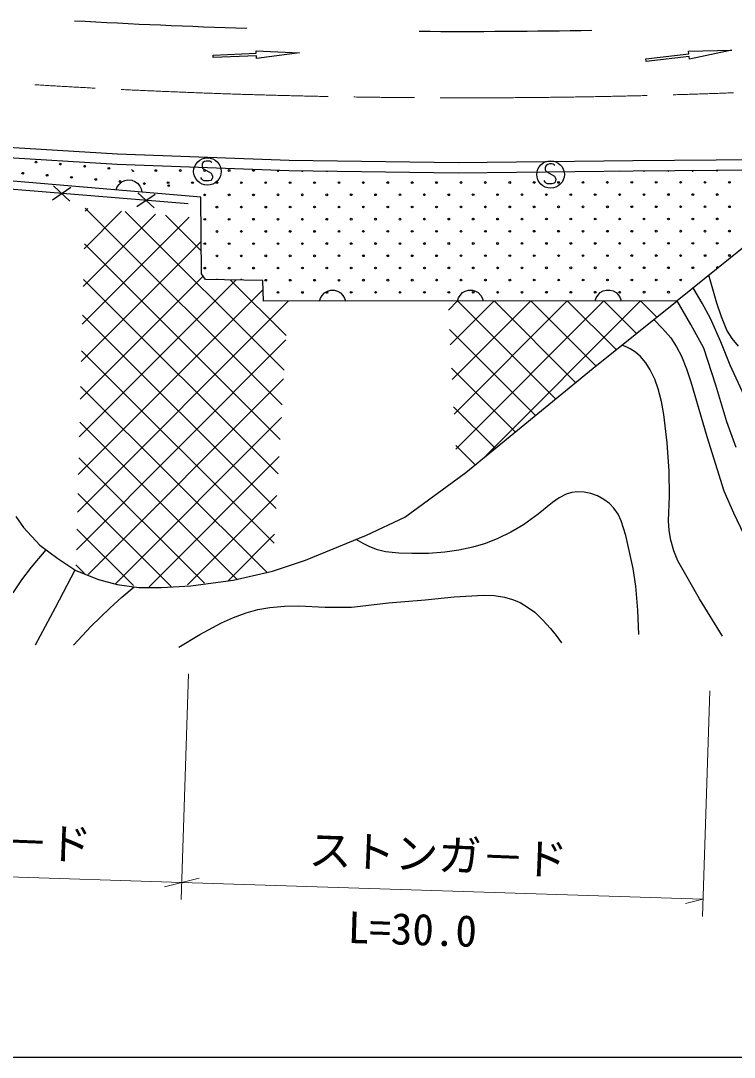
# Model space of a CAD drawing. Units: millimetres, scale not verified. Extents: x 40000 to 680000, y 20000 to 380000.
# Drawn here: x 303490 to 344837, y 205000 to 265083 of the extents above; entities that cross this region are included whole.
import ezdxf
from ezdxf.enums import TextEntityAlignment as Align

# ---------------------------------------------------------------- set-up
doc = ezdxf.new("R2010")
doc.units = ezdxf.units.MM
doc.header["$LTSCALE"] = 1000
doc.linetypes.add('CHAIN', pattern=[18.5, 12, -1.5, 3.5, -1.5])
for name, color, linetype, lineweight in [('M-BGD', 7, 'Continuous', 25), ('M-BMK', 2, 'CHAIN', 13), ('M-STR-HTXT', 7, 'Continuous', 13), ('M-STR-STRC', 7, 'Continuous', 25), ('M-TTL-BAND', 7, 'Continuous', 25)]:
    doc.layers.add(name, color=color, linetype=linetype, lineweight=lineweight)
doc.styles.add('ＭＳ ゴシック', font='')
doc.styles.get('ＭＳ ゴシック').set_extended_font_data('MS Gothic')

msp = doc.modelspace()

# ---------------------------------------------------------------- linework, layer by layer
at = {"layer": 'M-BGD'}
for p, q in [((299023, 257982), (309102, 257371)), ((298978, 257384), (309073, 256772)), ((309102, 257371), (319037, 257006)), ((313928, 254865), (288915, 256994)), ((309073, 256772), (319021, 256406)), ((313998, 256774), (313994, 256682)), ((313994, 256682), (313998, 256622)), ((314050, 256862), (313998, 256774)), ((313998, 256622), (314030, 256542)), ((314138, 256922), (314050, 256862)), ((314242, 256950), (314138, 256922)), ((314366, 256950), (314242, 256950)), ((314450, 256934), (314366, 256950)), ((314510, 256906), (314450, 256934)), ((314554, 256858), (314510, 256906)), ((319037, 257006), (328831, 256860)), ((328831, 256860), (338968, 256983)), ((333887, 256604), (333883, 256512)), ((333939, 256692), (333887, 256604)), ((334027, 256752), (333939, 256692)), ((334131, 256780), (334027, 256752)), ((334255, 256780), (334131, 256780)), ((334339, 256764), (334255, 256780)), ((334399, 256736), (334339, 256764)), ((334443, 256688), (334399, 256736)), ((338968, 256983), (348793, 257071)), ((313189, 254472), (288767, 256463)), ((313982, 255902), (313926, 255994)), ((314030, 256542), (314086, 256498)), ((314086, 256498), (314522, 256246)), ((314522, 256246), (314570, 256174)), ((314594, 255978), (314566, 255902)), ((314570, 256174), (314602, 256074)), ((314602, 256074), (314594, 255978)), ((319021, 256406), (328831, 256260)), ((328831, 256260), (338974, 256383)), ((333883, 256512), (333887, 256452)), ((333887, 256452), (333919, 256372)), ((333919, 256372), (333975, 256328)), ((333975, 256328), (334411, 256076)), ((334411, 256076), (334459, 256004)), ((334459, 256004), (334491, 255904)), ((338974, 256383), (348798, 256471)), ((305332, 254709), (306394, 255430)), ((306328, 254628), (305397, 255511)), ((309012, 255283), (309086, 255450)), ((309086, 255450), (309188, 255588)), ((309188, 255588), (309344, 255741)), ((309344, 255741), (309516, 255816)), ((309516, 255816), (309697, 255854)), ((309697, 255854), (309928, 255834)), ((309928, 255834), (310099, 255767)), ((310099, 255767), (310256, 255663)), ((310256, 255663), (310388, 255486)), ((310388, 255486), (310465, 255333)), ((314046, 255842), (313982, 255902)), ((314122, 255806), (314046, 255842)), ((314202, 255794), (314122, 255806)), ((314386, 255794), (314202, 255794)), ((314510, 255830), (314386, 255794)), ((314566, 255902), (314510, 255830)), ((333871, 255732), (333815, 255824)), ((333935, 255672), (333871, 255732)), ((334011, 255636), (333935, 255672)), ((334091, 255624), (334011, 255636)), ((334275, 255624), (334091, 255624)), ((334399, 255660), (334275, 255624)), ((334455, 255732), (334399, 255660)), ((334483, 255808), (334455, 255732)), ((334491, 255904), (334483, 255808)), ((310216, 254311), (311278, 255032)), ((311213, 254230), (310282, 255113)), ((310465, 255333), (310507, 255156)), ((313962, 250407), (313928, 254865)), ((307387, 254204), (307225, 254041)), ((318637, 242820), (307230, 254211)), ((313241, 253697), (307055, 247502)), ((311290, 253866), (307111, 249682)), ((309338, 254035), (307168, 251861)), ((318752, 244825), (309548, 254017)), ((313952, 251739), (311872, 253815)), ((346092, 252525), (341525, 248849)), ((313948, 252282), (306998, 245322)), ((318521, 240816), (307176, 252146)), ((315965, 250057), (306884, 240962)), ((314063, 250274), (306941, 243142)), ((318406, 238812), (307122, 250080)), ((314204, 250089), (313962, 250407)), ((317518, 250028), (314204, 250089)), ((318868, 246829), (315630, 250063)), ((317564, 248833), (317518, 250028)), ((343596, 249523), (343371, 250335)), ((317538, 249509), (306827, 238783)), ((321100, 249319), (321265, 249409)), ((321265, 249409), (321441, 249462)), ((321441, 249462), (321674, 249462)), ((321674, 249462), (321850, 249409)), ((321850, 249409), (322015, 249319)), ((329087, 249324), (329252, 249415)), ((329252, 249415), (329428, 249467)), ((329428, 249467), (329661, 249467)), ((329661, 249467), (329837, 249415)), ((329837, 249415), (330002, 249325)), ((337074, 249330), (337239, 249420)), ((337239, 249420), (337415, 249473)), ((337415, 249473), (337648, 249473)), ((337648, 249473), (337824, 249421)), ((337824, 249421), (337989, 249331)), ((342973, 248717), (342459, 249601)), ((343834, 248720), (343596, 249523)), ((318984, 248834), (306770, 236603)), ((341525, 248849), (317564, 248833)), ((320808, 248835), (320868, 249007)), ((320868, 249007), (320957, 249154)), ((320957, 249154), (321100, 249319)), ((322015, 249319), (322161, 249155)), ((322161, 249155), (322251, 249008)), ((322251, 249008), (322308, 248836)), ((328797, 248841), (328269, 248312)), ((330919, 248842), (328379, 246298)), ((333040, 248843), (328488, 244285)), ((335161, 248845), (328597, 242272)), ((337283, 248846), (328706, 240258)), ((328795, 248840), (328855, 249013)), ((334492, 243153), (328797, 248841)), ((328855, 249013), (328944, 249159)), ((328944, 249159), (329087, 249324)), ((330002, 249325), (330148, 249160)), ((330148, 249160), (330238, 249014)), ((330238, 249014), (330295, 248842)), ((339404, 248848), (330439, 239870)), ((335665, 244103), (330919, 248842)), ((336837, 245052), (333040, 248843)), ((338009, 246001), (335161, 248845)), ((336656, 244937), (341525, 248849)), ((336782, 248846), (336842, 249019)), ((336842, 249019), (336931, 249165)), ((336931, 249165), (337074, 249330)), ((339181, 246951), (337283, 248846)), ((337989, 249331), (338135, 249166)), ((338135, 249166), (338225, 249020)), ((338225, 249020), (338282, 248847)), ((340353, 247900), (339404, 248848)), ((342317, 247475), (341525, 248849)), ((343456, 247820), (342973, 248717)), ((344094, 247920), (343834, 248720)), ((318290, 236807), (307068, 248014)), ((340173, 247763), (340687, 247249)), ((344051, 246479), (343456, 247820)), ((344406, 247155), (344094, 247920)), ((333320, 242204), (328330, 247187)), ((340687, 247249), (341155, 246695)), ((343079, 246095), (342317, 247475)), ((344720, 246672), (344406, 247155)), ((318854, 246581), (306713, 234423)), ((341155, 246695), (341490, 246187)), ((344592, 245112), (344051, 246479)), ((345086, 246220), (344720, 246672)), ((318174, 234803), (307014, 245948)), ((338580, 246175), (338331, 246283)), ((338813, 246061), (338580, 246175)), ((339123, 245867), (338813, 246061)), ((339398, 245623), (339123, 245867)), ((341490, 246187), (341778, 245638)), ((343774, 243967), (343079, 246095)), ((339706, 245249), (339398, 245623)), ((339966, 244838), (339706, 245249)), ((341778, 245638), (342075, 244908)), ((332148, 241255), (328452, 244946)), ((329283, 238896), (336656, 244937)), ((340231, 244297), (339966, 244838)), ((342075, 244908), (342317, 244150)), ((345406, 243356), (344592, 245112)), ((318724, 244328), (307394, 232982)), ((340437, 243745), (340231, 244297)), ((342317, 244150), (343247, 240983)), ((344409, 241833), (343774, 243967)), ((317760, 233097), (306960, 243882)), ((340630, 243009), (340437, 243745)), ((340765, 242263), (340630, 243009)), ((330976, 240305), (328574, 242704)), ((340945, 240619), (340765, 242263)), ((316035, 232700), (306906, 241816)), ((318594, 242075), (308979, 232447)), ((344946, 240352), (344409, 241833)), ((343247, 240983), (344234, 237836)), ((329804, 239356), (328695, 240463)), ((341065, 238967), (340945, 240619)), ((314135, 232477), (306852, 239750)), ((318464, 239822), (310929, 232276)), ((325756, 236314), (329283, 238896)), ((341079, 237530), (341065, 238967)), ((312208, 232282), (306798, 237684)), ((318334, 237569), (313150, 232377)), ((334694, 237430), (334302, 237158)), ((335098, 237639), (334694, 237430)), ((335424, 237742), (335098, 237639)), ((335753, 237784), (335424, 237742)), ((336141, 237762), (335753, 237784)), ((336519, 237680), (336141, 237762)), ((336915, 237535), (336519, 237680)), ((337283, 237336), (336915, 237535)), ((337598, 237101), (337283, 237336)), ((341032, 236091), (341079, 237530)), ((344234, 237836), (344788, 236555)), ((334302, 237158), (333466, 236481)), ((337867, 236823), (337598, 237101)), ((338100, 236477), (337867, 236823)), ((303208, 236341), (303646, 235710)), ((323530, 235261), (325756, 236314)), ((333466, 236481), (332619, 235872)), ((338280, 236100), (338100, 236477)), ((344788, 236555), (345396, 235302)), ((303646, 235710), (304598, 234681)), ((310024, 232343), (306744, 235618)), ((332619, 235872), (331899, 235444)), ((338547, 235249), (338280, 236100)), ((341069, 235526), (341032, 236091)), ((341165, 234966), (341069, 235526)), ((318204, 235316), (315509, 232617)), ((319995, 233807), (323530, 235261)), ((323326, 234785), (322925, 235012)), ((331134, 235061), (330425, 234789)), ((331899, 235444), (331134, 235061)), ((338756, 234381), (338547, 235249)), ((341338, 234359), (341165, 234966)), ((304535, 233909), (304968, 234406)), ((304598, 234681), (305640, 233906)), ((323725, 234584), (323326, 234785)), ((324169, 234417), (323725, 234584)), ((324633, 234307), (324169, 234417)), ((328876, 234391), (328066, 234273)), ((329683, 234570), (328876, 234391)), ((330425, 234789), (329683, 234570)), ((338980, 233337), (338756, 234381)), ((341569, 233769), (341338, 234359)), ((304110, 233405), (304535, 233909)), ((305640, 233906), (306682, 233223)), ((318080, 233171), (319995, 233807)), ((325392, 234219), (324633, 234307)), ((326150, 234192), (325392, 234219)), ((327112, 234202), (326150, 234192)), ((328066, 234273), (327112, 234202)), ((342832, 231569), (341569, 233769)), ((303559, 232684), (304110, 233405)), ((305496, 231074), (306643, 233249)), ((306682, 233223), (307998, 232703)), ((307192, 233051), (306690, 233552)), ((315805, 232647), (318080, 233171)), ((339142, 232299), (338980, 233337)), ((303056, 231929), (303559, 232684)), ((307998, 232703), (309083, 232412)), ((313343, 232329), (315805, 232647)), ((309083, 232412), (310327, 232237)), ((309341, 231661), (310057, 232275)), ((310327, 232237), (311640, 232224)), ((311640, 232224), (313343, 232329)), ((339257, 230908), (339142, 232299)), ((308646, 231036), (309341, 231661)), ((322660, 231095), (324793, 231337)), ((324793, 231337), (326927, 231519)), ((326927, 231519), (328604, 231683)), ((328604, 231683), (330308, 231789)), ((330308, 231789), (330916, 231757)), ((330916, 231757), (331514, 231665)), ((331514, 231665), (331977, 231539)), ((331977, 231539), (332426, 231354)), ((332426, 231354), (332865, 231099)), ((344148, 229401), (342832, 231569)), ((304339, 228913), (305496, 231074)), ((307574, 229983), (308646, 231036)), ((315825, 230500), (316555, 230768)), ((316555, 230768), (317229, 230946)), ((317229, 230946), (317928, 231067)), ((317928, 231067), (318767, 231143)), ((318767, 231143), (319610, 231160)), ((319610, 231160), (321139, 231097)), ((321139, 231097), (322660, 231095)), ((332865, 231099), (333275, 230791)), ((333275, 230791), (333753, 230343)), ((339312, 229514), (339257, 230908)), ((313871, 229497), (315126, 230178)), ((315126, 230178), (315825, 230500)), ((333753, 230343), (334193, 229849)), ((306545, 228886), (307574, 229983)), ((334193, 229849), (334516, 229444)), ((312649, 228765), (313871, 229497)), ((334516, 229444), (334829, 229032))]:
    msp.add_line(p, q, dxfattribs=at)
for centre, radius in [((304373, 256890), 49.8), ((305782, 256770), 49.8), ((307191, 256650), 49.8), ((308600, 256530), 49.8), ((314306, 256342), 796), ((334195, 256172), 796), ((303609, 256245), 49.8), ((305018, 256125), 49.8), ((306427, 256005), 49.8), ((311322, 256399), 49.8), ((312736, 256400), 49.8), ((314150, 256401), 49.8), ((315564, 256402), 49.8), ((316978, 256403), 49.8), ((307836, 255885), 49.8), ((309245, 255765), 49.8), ((310654, 255645), 49.8), ((312029, 255693), 49.8), ((312063, 255525), 49.8), ((313443, 255694), 49.8), ((314858, 255695), 49.8), ((316272, 255696), 49.8), ((317686, 255697), 49.8), ((319100, 255698), 49.8), ((320514, 255699), 49.8), ((321929, 255700), 49.8), ((323343, 255701), 49.8), ((324757, 255702), 49.8), ((326171, 255703), 49.8), ((327585, 255704), 49.8), ((329000, 255705), 49.8), ((330414, 255706), 49.8), ((331828, 255707), 49.8), ((333242, 255708), 49.8), ((334657, 255709), 49.8), ((336071, 255710), 49.8), ((337485, 255711), 49.8), ((338899, 255712), 49.8), ((340313, 255713), 49.8), ((341728, 255714), 49.8), ((343142, 255715), 49.8), ((344556, 255716), 49.8), ((314151, 254987), 49.8), ((315565, 254988), 49.8), ((316979, 254989), 49.8), ((318394, 254990), 49.8), ((319808, 254991), 49.8), ((321222, 254992), 49.8), ((322636, 254993), 49.8), ((324050, 254994), 49.8), ((325465, 254995), 49.8), ((326879, 254996), 49.8), ((328293, 254997), 49.8), ((329707, 254998), 49.8), ((331121, 254999), 49.8), ((332536, 255000), 49.8), ((333950, 255001), 49.8), ((335364, 255002), 49.8), ((336778, 255003), 49.8), ((338193, 255004), 49.8), ((339607, 255005), 49.8), ((341021, 255006), 49.8), ((342435, 255007), 49.8), ((343849, 255008), 49.8), ((314859, 254280), 49.8), ((316273, 254281), 49.8), ((317687, 254282), 49.8), ((319101, 254283), 49.8), ((320515, 254284), 49.8), ((321930, 254285), 49.8), ((323344, 254286), 49.8), ((324758, 254287), 49.8), ((326172, 254288), 49.8), ((327586, 254289), 49.8), ((329001, 254290), 49.8), ((330415, 254291), 49.8), ((331829, 254292), 49.8), ((333243, 254293), 49.8), ((334658, 254294), 49.8), ((336072, 254295), 49.8), ((337486, 254296), 49.8), ((338900, 254297), 49.8), ((340314, 254298), 49.8), ((341729, 254299), 49.8), ((343143, 254300), 49.8), ((344557, 254301), 49.8), ((314152, 253573), 49.8), ((315566, 253574), 49.8), ((316980, 253575), 49.8), ((318395, 253576), 49.8), ((319809, 253577), 49.8), ((321223, 253578), 49.8), ((322637, 253579), 49.8), ((324051, 253580), 49.8), ((325466, 253581), 49.8), ((326880, 253582), 49.8), ((328294, 253583), 49.8), ((329708, 253584), 49.8), ((331122, 253585), 49.8), ((332537, 253586), 49.8), ((333951, 253587), 49.8), ((335365, 253588), 49.8), ((336779, 253589), 49.8), ((338194, 253590), 49.8), ((339608, 253591), 49.8), ((341022, 253592), 49.8), ((342436, 253593), 49.8), ((343850, 253594), 49.8), ((314860, 252866), 49.8), ((316274, 252867), 49.8), ((317688, 252868), 49.8), ((319102, 252869), 49.8), ((320516, 252870), 49.8), ((321931, 252871), 49.8), ((323345, 252872), 49.8), ((324759, 252873), 49.8), ((326173, 252874), 49.8), ((327587, 252875), 49.8), ((329002, 252876), 49.8), ((330416, 252877), 49.8), ((331830, 252878), 49.8), ((333244, 252879), 49.8), ((334658, 252880), 49.8), ((336073, 252881), 49.8), ((337487, 252882), 49.8), ((338901, 252883), 49.8), ((340315, 252884), 49.8), ((341730, 252885), 49.8), ((343144, 252886), 49.8), ((344558, 252887), 49.8), ((314153, 252159), 49.8), ((315567, 252160), 49.8), ((316981, 252161), 49.8), ((318396, 252162), 49.8), ((319810, 252163), 49.8), ((321224, 252164), 49.8), ((322638, 252165), 49.8), ((324052, 252166), 49.8), ((325467, 252167), 49.8), ((326881, 252168), 49.8), ((328295, 252169), 49.8), ((329709, 252170), 49.8), ((331123, 252171), 49.8), ((332538, 252172), 49.8), ((333952, 252173), 49.8), ((335366, 252174), 49.8), ((336780, 252175), 49.8), ((338195, 252176), 49.8), ((339609, 252177), 49.8), ((341023, 252177), 49.8), ((342437, 252178), 49.8), ((343851, 252179), 49.8), ((314861, 251452), 49.8), ((316275, 251453), 49.8), ((317689, 251454), 49.8), ((319103, 251455), 49.8), ((320517, 251456), 49.8), ((321932, 251457), 49.8), ((323346, 251458), 49.8), ((324760, 251459), 49.8), ((326174, 251460), 49.8), ((327588, 251461), 49.8), ((329003, 251462), 49.8), ((330417, 251463), 49.8), ((331831, 251464), 49.8), ((333245, 251465), 49.8), ((334659, 251466), 49.8), ((336074, 251467), 49.8), ((337488, 251468), 49.8), ((338902, 251469), 49.8), ((340316, 251470), 49.8), ((341731, 251471), 49.8), ((343145, 251472), 49.8), ((344559, 251473), 49.8), ((314154, 250744), 49.8), ((315568, 250745), 49.8), ((316982, 250746), 49.8), ((318397, 250747), 49.8), ((319811, 250748), 49.8), ((321225, 250749), 49.8), ((322639, 250750), 49.8), ((324053, 250751), 49.8), ((325468, 250752), 49.8), ((326882, 250753), 49.8), ((328296, 250754), 49.8), ((329710, 250755), 49.8), ((331124, 250756), 49.8), ((332539, 250757), 49.8), ((333953, 250758), 49.8), ((335367, 250759), 49.8), ((336781, 250760), 49.8), ((338196, 250761), 49.8), ((339610, 250762), 49.8), ((341024, 250763), 49.8), ((342438, 250764), 49.8), ((317690, 250040), 49.8), ((319104, 250041), 49.8), ((320518, 250042), 49.8), ((321933, 250043), 49.8), ((323347, 250044), 49.8), ((324761, 250045), 49.8), ((326175, 250046), 49.8), ((327589, 250047), 49.8), ((329004, 250048), 49.8), ((330418, 250049), 49.8), ((331832, 250050), 49.8), ((333246, 250051), 49.8), ((334660, 250052), 49.8), ((336075, 250053), 49.8), ((337489, 250054), 49.8), ((338903, 250055), 49.8), ((340317, 250056), 49.8), ((341732, 250057), 49.8), ((318398, 249333), 49.8), ((319812, 249334), 49.8), ((321226, 249335), 49.8), ((322640, 249336), 49.8), ((324054, 249337), 49.8), ((325469, 249338), 49.8), ((326883, 249339), 49.8), ((328297, 249340), 49.8), ((329711, 249341), 49.8), ((331125, 249342), 49.8), ((332540, 249343), 49.8), ((333954, 249344), 49.8), ((335368, 249345), 49.8), ((336782, 249346), 49.8), ((338197, 249347), 49.8), ((339611, 249348), 49.8), ((341025, 249349), 49.8)]:
    msp.add_circle(centre, radius, dxfattribs=at)
for centre, start, end in [((309907, 256398), 37.49377, 99.62222), ((310010, 256410), 164.94366, 332.17233), ((318393, 256404), 148.17731, 27.6098), ((319807, 256405), 192.07959, 346.21381), ((321221, 256406), 220.98877, 317.30466), ((338192, 256418), 245.46619, 295.92224), ((339606, 256419), 218.81042, 322.22141), ((341020, 256420), 203.0777, 337.95416), ((342434, 256421), 189.00696, 352.0249), ((343848, 256422), 175.44604, 5.58575), ((343852, 250765), 356.56445, 261.09161), ((314861, 250038), 50.54279, 127.36548), ((316276, 250039), 13.12247, 164.7858)]:
    msp.add_arc(centre, 49.8, start, end, dxfattribs=at)
at = {"layer": 'M-BMK'}
msp.add_arc((329259, 671063), 410450, 262.04889, 275.91589, dxfattribs=at)
at = {"layer": 'M-STR-HTXT'}
for p, q in [((312789, 214136), (313212, 227222)), ((342991, 213160), (343414, 226245)), ((287457, 215956), (312821, 215136)), ((312821, 215136), (311813, 214881)), ((312821, 215136), (313830, 215391)), ((312821, 215136), (343023, 214159)), ((343023, 214159), (342014, 213904))]:
    msp.add_line(p, q, dxfattribs=at)
at = {"layer": 'M-STR-STRC'}
for p, q in [((314640, 263092), (317138, 263197)), ((317138, 263197), (317132, 263347)), ((317132, 263347), (319638, 263227)), ((319638, 263227), (317150, 262897)), ((342188, 263309), (344697, 263367)), ((342205, 263160), (342188, 263309)), ((344697, 263367), (342239, 262862)), ((314647, 262942), (314640, 263092)), ((317144, 263047), (314647, 262942)), ((317150, 262897), (317144, 263047)), ((339721, 262878), (342205, 263160)), ((339738, 262729), (339721, 262878)), ((342222, 263011), (339738, 262729)), ((342239, 262862), (342222, 263011))]:
    msp.add_line(p, q, dxfattribs=at)
for start, end in [(266.84387, 268.25165), (269.65936, 271.06714)]:
    msp.add_arc((329003, 671394), 406929, start, end, dxfattribs=at)
at = {"layer": 'M-TTL-BAND'}
msp.add_line((40000, 205000), (579000, 205000), dxfattribs=at)

# ---------------------------------------------------------------- texts
at = {"layer": 'M-STR-HTXT', "style": 'ＭＳ ゴシック'}
for s, rotation, p in [('ストンガ－ド', 357.7, (292554, 216462)), ('ストンガ－ド', 357.7, (320129, 215587)), ('L=30.0', 358.2, (322403, 211078))]:
    msp.add_text(s, height=1833, rotation=rotation, dxfattribs=at).set_placement(p, align=Align.BOTTOM_LEFT)

doc.saveas('drawing.dxf')
